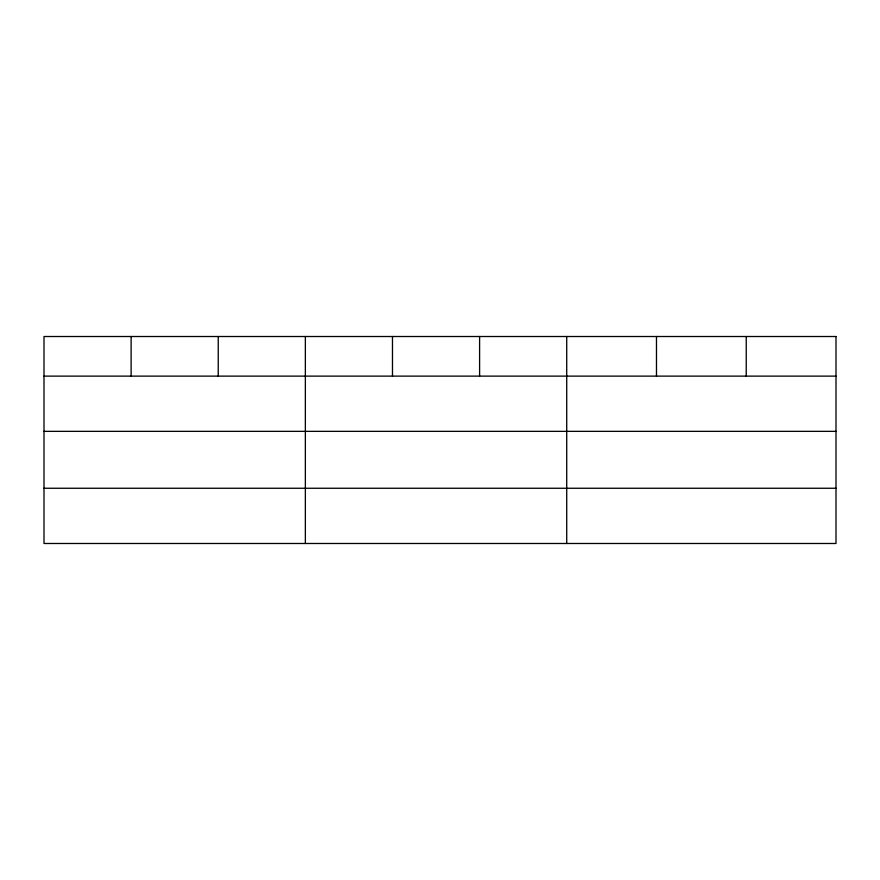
<?xml version="1.0" encoding="UTF-8"?>
<svg xmlns="http://www.w3.org/2000/svg" width="880" height="880" viewBox="0 0 880 880"><rect width="100%" height="100%" fill="white"/><g stroke="black" fill="none" stroke-linecap="round" stroke-linejoin="round"><path stroke-width="1.32" d="M44 376.123L836 376.123M44 431.354L836 431.354M44 488.257L836 488.257M746.24 336.512L746.24 376.123M656.48 336.512L656.48 376.123M566.72 336.512L566.72 543.488M479.6 336.512L479.6 376.123M392.48 336.512L392.48 376.123M305.36 336.512L305.36 543.488M218.24 336.512L218.24 376.123M131.12 336.512L131.12 376.123M836 336.512L44 336.512L44 543.488L836 543.488L836 336.512"/></g></svg>
